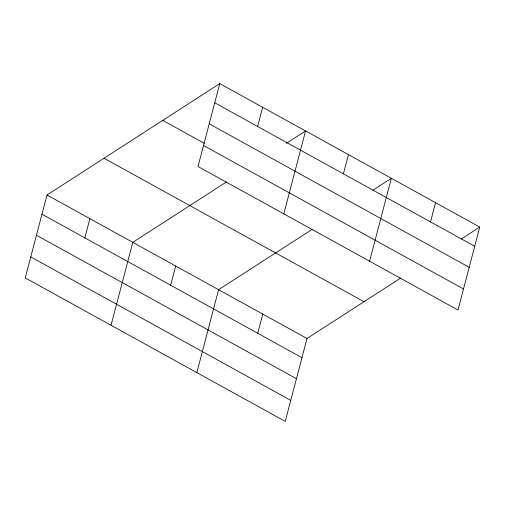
<?xml version="1.0" encoding="UTF-8"?>
<svg xmlns="http://www.w3.org/2000/svg" width="505" height="505" viewBox="0 0 505 505"><rect width="100%" height="100%" fill="white"/><g stroke="black" fill="none" stroke-linecap="round" stroke-linejoin="round"><path stroke-width="0.76" d="M219.763 83.609L198.011 166.517L457.997 309.994L479.75 227.08L219.763 83.609L47.003 195.006L25.25 277.92L285.237 421.391L306.989 338.483L400.547 278.154M84.859 237.88L89.896 218.678M111.043 325.264L132.796 242.35L226.36 182.027M170.658 285.23L175.696 266.028M257.626 126.484L262.663 107.281M196.843 372.608L218.596 289.7L312.153 229.371M283.81 213.868L305.557 130.953L286.335 143.351M257.752 333.294L262.789 314.091M343.419 173.827L348.456 154.631M369.603 261.211L391.356 178.303L372.791 190.271M430.512 221.891L435.55 202.694M461.191 239.048L479.75 227.08M214.726 102.812L474.713 246.282M209.209 123.832L469.195 267.309M162.749 120.367L204.285 143.294M203.528 145.497L463.514 288.967M104.011 158.242L363.998 301.719M47.003 195.006L306.989 338.483M41.965 214.208L301.952 357.679M36.448 235.235L296.435 378.706M30.767 256.893L290.754 400.37"/></g></svg>
